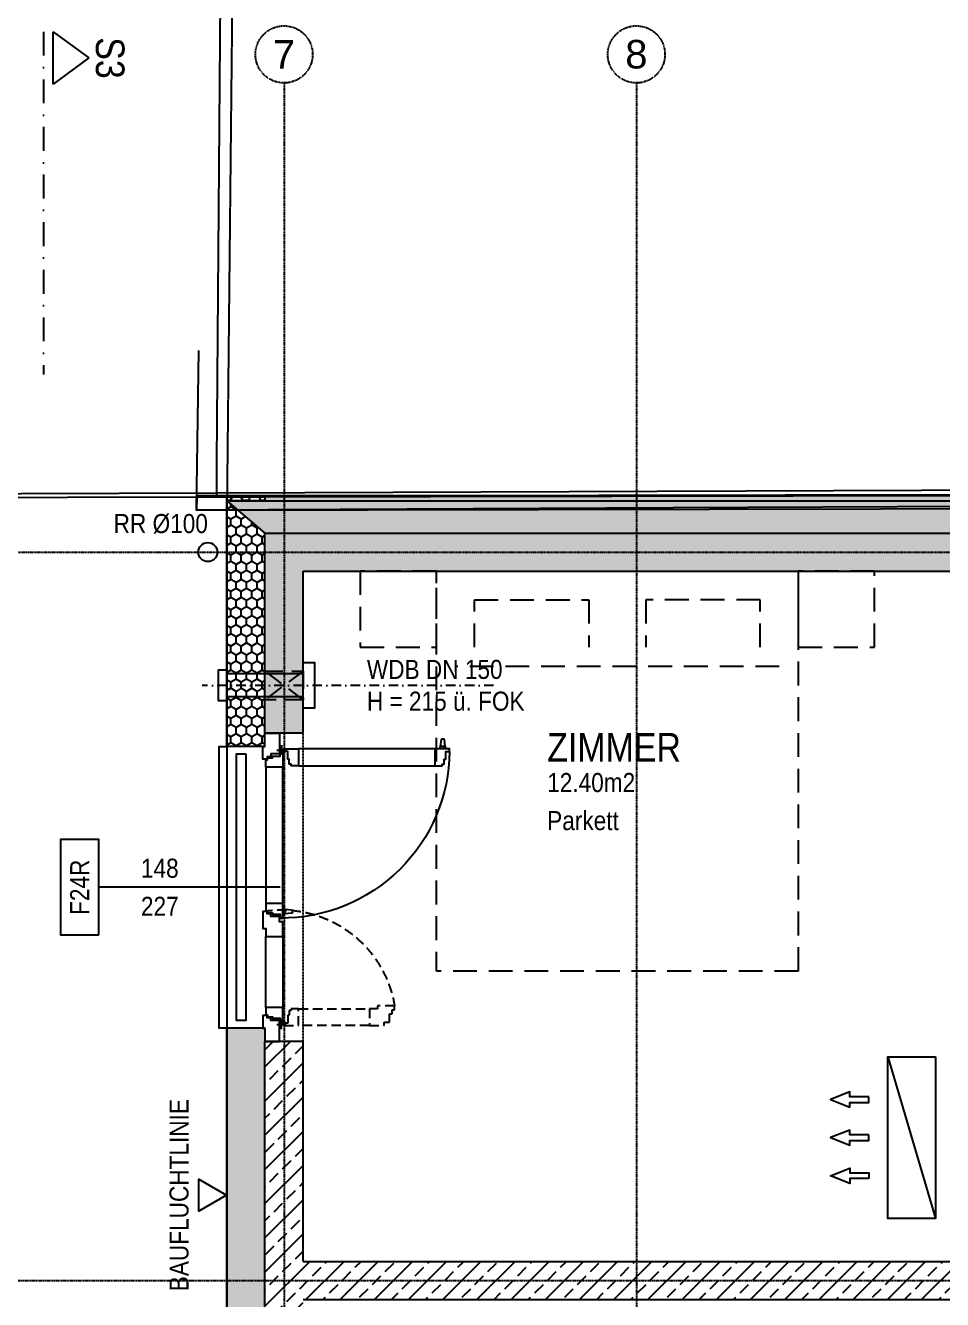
# Model space of a CAD drawing. Header units: millimetres. Extents: x -1798295 to -1733564, y -52013 to 52701.
# Drawn here: x -1752001 to -1747186, y 73 to 6764 of the extents above; entities that cross this region are included whole.
import ezdxf
from ezdxf.enums import TextEntityAlignment as Align

# ---------------------------------------------------------------- set-up
doc = ezdxf.new("R2010")
doc.units = ezdxf.units.MM
for name, pattern in [('DASHDOT', [1, 0.5, -0.25, 0, -0.25]), ('HIDDEN2', [0.1875, 0.125, -0.0625]), ('STRICHLINIE', [0.75, 0.5, -0.25]), ('STRICHPUNKT', [1, 0.5, -0.25, 0, -0.25]), ('STRICHPUNKTX2', [2, 1, -0.5, 0, -0.5])]:
    doc.linetypes.add(name, pattern=pattern)
for name, color, linetype in [('01-BFL-G00-L03-M0', 10, 'Continuous'), ('01-SCH-G00-L03-M0', 8, 'STRICHPUNKTX2'), ('01-TXT---------M0', 1, 'Continuous'), ('01-TXT---------PP', 1, 'Continuous'), ('01-TXT-G00-L03-M0', 1, 'Continuous'), ('02-ABB-G00-L03-M0', 50, 'Continuous'), ('02-ANS-G00-L03-M0', 8, 'Continuous'), ('02-AXO-G00-L03-M0', 8, 'STRICHPUNKT'), ('02-DIM-G00-L03-ACHSEN', 8, 'Continuous'), ('02-DIM-G00-L03-BEHÖRDE', 20, 'Continuous'), ('02-FIL-G00-L03-LILA', 223, 'Continuous'), ('02-FIL-G00-L03-STB', 8, 'Continuous'), ('02-HID-G00-L03-M0', 8, 'HIDDEN2'), ('02-TWA---------M0', 4, 'Continuous'), ('02-TWA-G00-L03-M0', 4, 'Continuous'), ('02-TWB-G00-L03-M0', 5, 'Continuous'), ('02-WDA---------M0', 8, 'Continuous'), ('02-WDA-G00-L03-M0', 8, 'Continuous'), ('03-SYM-G00-L03-M0', 8, 'Continuous'), ('04-HLP---------M0', 8, 'HIDDEN2'), ('04-STO---------M0', 1, 'Continuous'), ('04-SYM---------EP', 8, 'Continuous'), ('04-SYM-G00-L03-EP', 8, 'Continuous'), ('04-TXT---------EP', 8, 'Continuous'), ('04-TXT-G00-L03-M0', 8, 'Continuous'), ('04-TXT-G00-L03-POS', 8, 'Continuous'), ('05-SYM---------M0', 8, 'Continuous'), ('05-TXT---------PP', 8, 'Continuous'), ('07-SAN---------M0', 8, 'Continuous'), ('07-SAN-G00-L03-KLIMA', 8, 'Continuous'), ('07-SAN-G00-L03-M0', 8, 'Continuous'), ('07-TXT---------M0', 8, 'Continuous'), ('07_MOB-G00-L03-M0', 6, 'HIDDEN2'), ('09-VER-G00-L03-DÄMMUNG', 3, 'Continuous'), ('09-VER-G00-L03-GEBÄUDE', 5, 'Continuous'), ('09-VER-G00-L03-GRUNDSTÜCKSGRENZE', 161, 'Continuous')]:
    doc.layers.add(name, color=color, linetype=linetype)
doc.styles.add('ARIAL', font='arial.ttf', dxfattribs={"width": 0.85})
doc.styles.get("Standard").update_dxf_attribs({"font": 'arial.ttf'})
doc.dimstyles.new('pp chromy&schneider', dxfattribs={"dimscale": 0.005, "dimtxt": 25, "dimasz": 10, "dimexe": 0, "dimexo": 0, "dimgap": 5, "dimtad": 1, "dimdec": 1, "dimlfac": 100, "dimrnd": 0.1, "dimzin": 9, "dimdsep": 46, "dimtxsty": 'ARIAL', "dimblk": 'c&s kote', "dimcen": 0, "dimse1": 1, "dimse2": 1, "dimclrd": 8, "dimclrt": 8, "dimadec": 0, "dimazin": 0, "dimtfac": 0.75, "dimtdec": 1, "dimtix": 1, "dimtmove": 2, "dimatfit": 0, "dimldrblk": 'NONE', "dimfxl": 1, "dimtolj": 1, "dimlwd": -1, "dimarcsym": 0})
pattern_1 = [(0.1423, (-1768365.036, 14923.802), (47.55656, 27.6145), [31.75, -63.5]), (120.1423, (-1768365.036, 14923.802), (-47.69314, 27.37794), [31.75, -63.5]), (60.1423, (-1768365.036, 14923.802), (-0.136578, 54.99244), [-63.5, 31.75])]
pattern_2 = [(90, (-1708605.964, -10861.872), (-27.4963, 47.625), [31.75, -63.5]), (210, (-1708605.964, -10861.872), (-27.49631, -47.624995), [31.75, -63.5]), (150, (-1708605.964, -10861.872), (-54.99261, 5e-06), [-63.5, 31.75])]

# ---------------------------------------------------------------- blocks, each defined once
blk = doc.blocks.new('Fenster Doppelt 196')
at = {"layer": '02-WDA---------M0'}
for points in [[(-1.55, -0.2), (-1.55, -0.4)], [(-0.07, -0.2), (-0.07, -0.4)]]:
    blk.add_lwpolyline(points, dxfattribs=at)
at = {"layer": '04-HLP---------M0', "linetype": 'Continuous'}
for p, q in [((-0.0837, 0.748), (-0.0737, 0.748)), ((-0.0717, 0.746), (-0.0335, 0.7417)), ((-0.0717, 0.734), (-0.0717, 0.746)), ((-0.0717, 0.746), (-0.0717, 0.722)), ((-0.0317, 0.7398), (-0.0317, 0.7282)), ((-0.0837, 0.72), (-0.0737, 0.72)), ((-0.0717, 0.734), (-0.0717, 0.722)), ((-0.0717, 0.722), (-0.0335, 0.7262)), ((-0.0317, 0.734), (-0.0317, 0.7296)), ((-0.9487, -0.095), (-0.9445, -0.0568)), ((-0.9425, -0.055), (-0.931, -0.055)), ((-0.9367, -0.055), (-0.9323, -0.055)), ((-0.9247, -0.095), (-0.929, -0.0568)), ((-0.9507, -0.107), (-0.9507, -0.097)), ((-0.9367, -0.095), (-0.9487, -0.095)), ((-0.9487, -0.095), (-0.9247, -0.095)), ((-0.9367, -0.095), (-0.9247, -0.095)), ((-0.9227, -0.107), (-0.9227, -0.097))]:
    blk.add_line(p, q, dxfattribs=at)
for points in [[(-0.0968, 0.7691), (-0.0837, 0.7691), (-0.0837, 0.6921), (-0.172, 0.6921), (-0.172, 0.7311), (-0.1633, 0.7311), (-0.1633, 0.7411), (-0.1377, 0.7411), (-0.1377, 0.7491), (-0.0968, 0.7491)], [(-0.0968, -0.1007), (-0.0837, -0.1007), (-0.0837, -0.0237), (-0.172, -0.0237), (-0.172, -0.0628), (-0.1633, -0.0628), (-0.1633, -0.0727), (-0.1377, -0.0727), (-0.1377, -0.0807), (-0.0968, -0.0807)]]:
    blk.add_lwpolyline(points, close=True, dxfattribs=at)
for points in [[(-0.172, -0.0237), (-0.172, 0.6921)], [(-0.0837, 0.6921), (-0.0837, -0.0237)]]:
    blk.add_lwpolyline(points, dxfattribs=at)
at = {"layer": '04-HLP---------M0', "linetype": 'HIDDEN2', "ltscale": 0.4}
for points in [[(-1.5363, 0.4255), (-1.5193, 0.4255), (-1.5193, 0.4535), (-1.4743, 0.4535), (-1.4743, 0.4685), (-1.4543, 0.4685), (-1.4543, 0.4804), (-1.4328, 0.4804), (-1.4328, 0.3906), (-1.448, 0.3906), (-1.448, 0.3485), (-1.5363, 0.3485)], [(-1.5232, -0.1007), (-1.5363, -0.1007), (-1.5363, -0.0237), (-1.448, -0.0237), (-1.448, -0.0628), (-1.4567, -0.0628), (-1.4567, -0.0727), (-1.4823, -0.0727), (-1.4823, -0.0807), (-1.5232, -0.0807)]]:
    blk.add_lwpolyline(points, close=True, dxfattribs=at)
for points in [[(-1.5363, 0.3485), (-1.5363, -0.0237)], [(-1.448, -0.0237), (-1.448, 0.3485)]]:
    blk.add_lwpolyline(points, dxfattribs=at)
at = {"layer": '04-HLP---------M0'}
for points in [[(-1.5553, -0.113), (-1.5053, -0.113)], [(-1.5303, -0.138), (-1.5303, -0.088)], [(-0.0647, -0.113), (-0.1147, -0.113)], [(-0.0897, -0.138), (-0.0897, -0.088)]]:
    blk.add_lwpolyline(points, dxfattribs=at)
for centre in [(-1.5303, -0.113), (-0.0897, -0.113)]:
    blk.add_circle(centre, 0.00474, dxfattribs=at)
at = {"layer": '04-HLP---------M0', "linetype": 'Continuous'}
for centre, radius, start, end in [((-0.0897, -0.113), 0.8821, 90.44822, 180.45924), ((-0.0737, 0.746), 0.002, 360, 90), ((-0.0337, 0.7398), 0.002, 360, 83.65981), ((-0.0737, 0.722), 0.002, 270, 360), ((-0.0337, 0.7282), 0.002, 276.34019, 360), ((-0.9425, -0.057), 0.002, 90, 173.65981), ((-0.931, -0.057), 0.002, 6.34019, 90), ((-0.9487, -0.097), 0.002, 90, 180), ((-0.9247, -0.097), 0.002, 360, 90)]:
    blk.add_arc(centre, radius, start, end, dxfattribs=at)
at = {"layer": '04-HLP---------M0', "linetype": 'HIDDEN2', "ltscale": 0.4}
blk.add_arc((-1.5303, -0.113), 0.6013, 350.66756, 80.66756, dxfattribs=at)
at = {"layer": '04-STO---------M0'}
for points in [[(-1.62, -0.124), (-1.51, -0.124), (-1.51, -0.169), (-1.495, -0.169), (-1.495, -0.189), (-1.4831, -0.189), (-1.4831, -0.2105), (-1.55, -0.2105), (-1.55, -0.2), (-1.62, -0.2)], [(-1.518, -0.1201), (-1.518, -0.107), (-1.441, -0.107), (-1.441, -0.1953), (-1.48, -0.1953), (-1.48, -0.1865), (-1.49, -0.1865), (-1.49, -0.161), (-1.498, -0.161), (-1.498, -0.1201)], [(-0.9918, -0.107), (-0.9918, -0.124), (-0.9638, -0.124), (-0.9638, -0.169), (-0.9488, -0.169), (-0.9488, -0.189), (-0.9369, -0.189), (-0.9369, -0.2105), (-1.0267, -0.2105), (-1.0267, -0.1953), (-1.0688, -0.1953), (-1.0688, -0.107)], [(-0.9718, -0.1201), (-0.9718, -0.107), (-0.8948, -0.107), (-0.8948, -0.1953), (-0.9338, -0.1953), (-0.9338, -0.1865), (-0.9438, -0.1865), (-0.9438, -0.161), (-0.9518, -0.161), (-0.9518, -0.1201)], [(-0.102, -0.1201), (-0.102, -0.107), (-0.179, -0.107), (-0.179, -0.1953), (-0.14, -0.1953), (-0.14, -0.1865), (-0.13, -0.1865), (-0.13, -0.161), (-0.122, -0.161), (-0.122, -0.1201)], [(0, -0.124), (-0.11, -0.124), (-0.11, -0.169), (-0.125, -0.169), (-0.125, -0.189), (-0.1369, -0.189), (-0.1369, -0.2105), (-0.07, -0.2105), (-0.07, -0.2), (0, -0.2)]]:
    blk.add_lwpolyline(points, close=True, dxfattribs=at)
at = {"layer": '04-SYM---------EP'}
for points in [[(-1.0688, -0.107), (-1.441, -0.107)], [(-0.8948, -0.107), (-0.179, -0.107)], [(-1.441, -0.1953), (-1.0688, -0.1953)], [(-0.179, -0.1953), (-0.8948, -0.1953)]]:
    blk.add_lwpolyline(points, dxfattribs=at)
blk = doc.blocks.new('04-TXT')
blk.add_line((0, 0), (0.9529, 0))
at = {"layer": '04-TXT---------EP', "color": 8, "style": 'ARIAL', "width": 0.85}
blk.add_attdef('WIDTH', text='', height=0.1, dxfattribs=at).set_placement((0.6322, 0.05), align=Align.CENTER)
blk.add_attdef('HEIGHT', text='', height=0.1, dxfattribs=at).set_placement((0.6322, -0.05), align=Align.TOP_CENTER)
blk = doc.blocks.new('03-rar')
blk.add_circle((0, 0), 0.05)
at = {"layer": '01-TXT---------M0', "color": 8, "style": 'ARIAL', "width": 0.85}
blk.add_attdef('RR', text='', height=0.1, dxfattribs=at).set_placement((0, 0.1), align=Align.CENTER)
blk = doc.blocks.new('schnittführung')
at = {"color": 4, "linetype": 'DASHDOT', "ltscale": 0.25}
blk.add_line((0.2375, -0.1378), (0.2375, 1.6622), dxfattribs=at)
blk.add_line((0.2375, -0.1378), (0.2375, 1.6622), dxfattribs=at)
blk.add_line((0.2375, -0.1378), (0.2375, 1.6622), dxfattribs=at)
at = {"color": 4}
blk.add_lwpolyline([(0.1875, 0.1378), (0.1875, -0.1378), (0, 0)], close=True, dxfattribs=at)
at = {"layer": '07-TXT---------M0', "color": 9, "style": 'ARIAL', "text_generation_flag": 6, "width": 0.85}
blk.add_attdef('SCHNITT', text='', height=0.15, rotation=270, dxfattribs=at).set_placement((-0.0373, 0), align=Align.CENTER)
blk = doc.blocks.new('01-HK3')
blk.add_lwpolyline([(0, 0), (0.0423, 0.0732), (-0.0423, 0.0732)], close=True)
at = {"color": 0, "style": 'ARIAL', "width": 0.85}
blk.add_attdef('HEIGHT', text='', height=0.05, dxfattribs=at).set_placement((0, 0.35), align=Align.TOP_CENTER)
blk = doc.blocks.new('c&s kote')
at = {"color": 8}
for p, q in [((0, -2), (0, 2)), ((0, 2), (0, -2)), ((-2, 0), (2, 0)), ((2, 0), (-2, 0))]:
    blk.add_line(p, q, dxfattribs=at)
blk.add_circle((0, 0), 0.5, dxfattribs=at)
blk = doc.blocks.new('*D277')
at = {"layer": '02-DIM-G00-L03-ACHSEN', "color": 8, "transparency": 16777216}
blk.add_arc((-1737493.3, 3998.1), 378.3, 0.00757, 89.99243, dxfattribs=at)
at = {"layer": 'Defpoints', "color": 0, "transparency": 16777216}
for p in [(-1737493.3, 6461.8), (-1737165.8, 4187.3), (-1768782.6, 3998.1), (-1735093.3, 3998.1), (-1737493.3, -28465.6)]:
    blk.add_point(p, dxfattribs=at)
at = {"layer": '02-DIM-G00-L03-ACHSEN', "color": 8, "transparency": 16777216, "xscale": 0.05, "yscale": 0.05, "zscale": 0.05}
for p, rotation in [((-1737493.3, 4376.4), 179.9962138351538), ((-1737115.1, 3998.1), 270.0037875515814)]:
    blk.add_blockref('c&s kote', p, dxfattribs=dict(at, rotation=rotation))
at = {"layer": '02-DIM-G00-L03-ACHSEN', "color": 8, "transparency": 16777216, "insert": (-1737225.8, 4265.7), "char_height": 0.125, "attachment_point": 5, "rotation": 315, "style": 'ARIAL'}
blk.add_mtext('\\A1;90.00°', dxfattribs=at)
blk = doc.blocks.new('_None')
blk = doc.blocks.new('*D278')
at = {"layer": '02-DIM-G00-L03-ACHSEN', "color": 8, "transparency": 16777216}
blk.add_arc((-1765663.3, -25395.2), 946.5, 179.31551, 269.99697, dxfattribs=at)
at = {"layer": 'Defpoints', "color": 0, "transparency": 16777216}
for p in [(-1765663.3, 6461.8), (-1768706, -25358.7), (-1735093.3, -25762.1), (-1766486.8, -25861.9), (-1765663.3, -28465.6)]:
    blk.add_point(p, dxfattribs=at)
at = {"layer": '02-DIM-G00-L03-ACHSEN', "color": 8, "transparency": 16777216, "xscale": 0.05, "yscale": 0.05, "zscale": 0.05}
for p, rotation in [((-1766609.8, -25383.9), 89.31399766154718), ((-1765663.3, -26341.7), 359.998487369845)]:
    blk.add_blockref('c&s kote', p, dxfattribs=dict(at, rotation=rotation))
at = {"layer": '02-DIM-G00-L03-ACHSEN', "color": 8, "transparency": 16777216, "insert": (-1766336.6, -26060.4), "char_height": 0.125, "attachment_point": 5, "rotation": 314.65624, "style": 'ARIAL'}
blk.add_mtext('\\A1;90.69°', dxfattribs=at)
blk = doc.blocks.new('*D279')
at = {"layer": '02-DIM-G00-L03-ACHSEN', "color": 8, "transparency": 16777216}
blk.add_arc((-1737493.3, -25733.3), 916.3, 270.00313, 359.30936, dxfattribs=at)
at = {"layer": 'Defpoints', "color": 0, "transparency": 16777216}
for p in [(-1737493.3, 6461.8), (-1768706, -25358.7), (-1735093.3, -25762.1), (-1737038.4, -26528.6), (-1737493.3, -28465.6)]:
    blk.add_point(p, dxfattribs=at)
at = {"layer": '02-DIM-G00-L03-ACHSEN', "color": 8, "transparency": 16777216, "xscale": 0.05, "yscale": 0.05, "zscale": 0.05}
for p, rotation in [((-1736577.1, -25744.2), 89.31092105198894), ((-1737493.3, -26649.5), 180.0015639796901)]:
    blk.add_blockref('c&s kote', p, dxfattribs=dict(at, rotation=rotation))
at = {"layer": '02-DIM-G00-L03-ACHSEN', "color": 8, "transparency": 16777216, "insert": (-1736849.4, -26385), "char_height": 0.125, "attachment_point": 5, "rotation": 44.65624, "style": 'ARIAL'}
blk.add_mtext('\\A1;89.31°', dxfattribs=at)
blk = doc.blocks.new('türachse&qualität')
at = {"layer": '05-SYM---------M0'}
blk.add_line((-0.4, 0), (-0.4, 0), dxfattribs=at)
at = {"layer": '05-TXT---------PP'}
blk.add_lwpolyline([(-0.5, -0.25), (-0.5, 0.25), (-0.7, 0.25), (-0.7, -0.25)], close=True, dxfattribs=at)
at = {"layer": '05-TXT---------PP', "color": 8, "style": 'ARIAL', "text_generation_flag": 6, "width": 0.85}
blk.add_attdef('POS.NR.', text='', height=0.1, rotation=270, dxfattribs=at).set_placement((-0.6529, -0.0112), align=Align.TOP_CENTER)
blk = doc.blocks.new('01-SQM')
at = {"layer": '01-TXT---------M0', "color": 1, "style": 'ARIAL', "width": 0.85}
blk.add_attdef('ROOM', (0, 0), '', height=0.15, dxfattribs=at)
blk.add_attdef('AREA', text='', height=0.1, dxfattribs=at).set_placement((0, -0.06), align=Align.TOP_LEFT)
at = {"layer": '01-TXT---------PP', "color": 1, "style": 'ARIAL', "width": 0.85}
blk.add_attdef('NR', text='', height=0.15, dxfattribs=at).set_placement((-0.1173, 0), align=Align.RIGHT)
blk.add_attdef('FLOOR', text='', height=0.1, dxfattribs=at).set_placement((0, -0.26), align=Align.TOP_LEFT)
blk = doc.blocks.new('BETT')
for points in [[(0, 0.95), (-0.4, 0.95), (-0.4, 1.35), (0, 1.35)], [(0, -1.35), (-0.4, -1.35), (-0.4, -0.95), (0, -0.95)]]:
    blk.add_lwpolyline(points, close=True)
at = {"flags": 128}
blk.add_lwpolyline([(-2.1, 0.95), (-2.1, -0.95), (0, -0.95), (0, 0.95)], close=True, dxfattribs=at)
for points in [[(-0.5, 0.85), (-0.5, -0.85)], [(-0.4, 0.75), (-0.15, 0.75), (-0.15, 0.15), (-0.4, 0.15)], [(-0.4, -0.75), (-0.15, -0.75), (-0.15, -0.15), (-0.4, -0.15)]]:
    blk.add_lwpolyline(points)
blk = doc.blocks.new('WANDLÜFER')
at = {"layer": '02-TWA---------M0', "linetype": 'HIDDEN2', "ltscale": 0.75}
for points in [[(0.075, 0), (0.075, -0.2), (-0.075, -0.2), (-0.075, 0), (0.075, 0)], [(-0.075, 0), (0.075, -0.2)], [(0.075, 0), (-0.075, -0.2)]]:
    blk.add_lwpolyline(points, dxfattribs=at)
at = {"layer": '07-SAN---------M0', "linetype": 'STRICHPUNKT', "ltscale": 0.1}
blk.add_lwpolyline([(0, 1), (0, -0.53)], dxfattribs=at)
at = {"layer": '07-SAN---------M0'}
for points in [[(0, 0), (-0.12, 0), (-0.12, 0.06), (0.12, 0.06), (0.12, 0)], [(0.08, -0.4), (-0.08, -0.4), (-0.08, -0.445), (0.08, -0.445)]]:
    blk.add_lwpolyline(points, close=True, dxfattribs=at)
for points in [[(-0.06, 0), (-0.06, -0.4)], [(0.06, 0), (0.06, -0.4)]]:
    blk.add_lwpolyline(points, dxfattribs=at)
blk = doc.blocks.new('KLIMAGERÄT')
for points in [[(-0.425, 0), (0.425, 0), (0.425, -0.25), (-0.425, -0.25), (-0.425, 0)], [(-0.215, -0.35), (-0.215, -0.45), (-0.24, -0.45), (-0.2, -0.55), (-0.2, -0.55), (-0.16, -0.45), (-0.185, -0.45), (-0.185, -0.35), (-0.215, -0.35)], [(-0.015, -0.35), (-0.015, -0.45), (-0.04, -0.45), (0, -0.55), (0, -0.55), (0.04, -0.45), (0.015, -0.45), (0.015, -0.35), (-0.015, -0.35)], [(0.215, -0.35), (0.215, -0.45), (0.24, -0.45), (0.2, -0.55), (0.2, -0.55), (0.16, -0.45), (0.185, -0.45), (0.185, -0.35), (0.215, -0.35)]]:
    blk.add_lwpolyline(points, close=True)
blk.add_lwpolyline([(-0.425, -0.25), (0.425, 0)])

msp = doc.modelspace()

# ---------------------------------------------------------------- hatches: boundary and pattern name
at = {"layer": '02-FIL-G00-L03-LILA', "true_color": 0x636466}
h = msp.add_hatch(dxfattribs=at)
h.set_pattern_fill('HONEY', color=251, scale=10, angle=107.04654197, style=0)
h.set_pattern_definition(pattern_1)
h.paths.add_polyline_path([(-1750943.3325, 4268.1278), (-1750943.3325, 4288.1277), (-1750743.3705, 4288.5072), (-1750743.3705, 4268.1278)])
h = msp.add_hatch(dxfattribs=at)
h.set_pattern_fill('HONEY', color=251, scale=10, angle=107.04654197, style=0)
h.set_pattern_definition(pattern_1)
h.paths.add_polyline_path([(-1750743.3705, 4268.1278), (-1750743.3705, 4288.5072), (-1738643.3386, 4311.4645), (-1738643.3386, 4268.1279)])
h = msp.add_hatch(dxfattribs=at)
h.set_pattern_fill('HONEY', color=251, scale=10, angle=107.04654197, style=0)
h.set_pattern_definition(pattern_2)
h.paths.add_polyline_path([(-1750943.3325, 4268.1278), (-1750743.3325, 4098.1278), (-1738643.3325, 4098.1279), (-1738643.2888, 3028.1279), (-1738643.3325, 3028.1279), (-1738643.3325, 2958.1279), (-1738443.3325, 2958.1279), (-1738443.3325, 4268.1279), (-1738643.3386, 4268.1279)])
h = msp.add_hatch(dxfattribs=at)
h.set_pattern_fill('HONEY', color=251, scale=10, angle=107.04654197, style=0)
h.set_pattern_definition(pattern_2)
h.paths.add_polyline_path([(-1750943.3325, 4268.1278), (-1750943.3325, 2978.1278), (-1750743.3325, 2978.1278), (-1750743.3325, 3048.1278), (-1750743.3325, 4098.1278)])
h = msp.add_hatch(dxfattribs=at)
h.set_pattern_fill('HONEY', color=251, scale=10, angle=107.04654197, style=0)
h.set_pattern_definition(pattern_2)
h.paths.add_polyline_path([(-1750943.3325, 1498.1278), (-1750943.3325, -2061.8722), (-1750743.3325, -2061.8722), (-1750743.3325, -1991.8722), (-1750743.3325, 1428.1278), (-1750743.3325, 1498.1278)])
at = {"layer": '02-FIL-G00-L03-STB', "true_color": 0x636466}
h = msp.add_hatch(dxfattribs=at)
h.set_pattern_fill('ANSI33', color=251, scale=20, angle=107.04654197, style=0)
h.set_pattern_definition([(44.70755, (-1820439.01, -33596.34), (-89.34302, 90.25976), []), (44.70755, (-1820349.2, -33596.8), (-89.34302, 90.25976), [63.5, -31.75])])
h.paths.add_polyline_path([(-1738643.2888, 3028.1279), (-1738643.3325, 4098.1279), (-1750743.3325, 4098.1278), (-1750743.3325, 3048.1278), (-1750663.3325, 3048.1278), (-1750543.3325, 3048.1278), (-1750543.3325, 3898.1278), (-1743403.3325, 3898.1279), (-1743403.3325, 1523.1279), (-1743203.3325, 1523.1279), (-1743203.3325, 3898.1279), (-1738843.3325, 3898.1279), (-1738843.2888, 3028.1279)])
h = msp.add_hatch(dxfattribs=at)
h.set_pattern_fill('ANSI33', color=251, scale=20, angle=107.04654197, style=0)
h.set_pattern_definition([(45, (-2023605.96, -55861.88), (-89.80256, 89.80256), []), (45, (-2023516.16, -55861.88), (-89.80256, 89.80256), [63.5, -31.75])])
h.paths.add_polyline_path([(-1746543.3325, 273.1278), (-1750543.3325, 273.1278), (-1750543.3325, 1428.1278), (-1750743.3325, 1428.1278), (-1750743.3325, -1991.8722), (-1750663.3325, -1991.8722), (-1750543.3325, -1991.8722), (-1750543.3325, 73.1278), (-1746543.3325, 73.1278)])

# ---------------------------------------------------------------- linework, layer by layer
at = {"layer": '01-BFL-G00-L03-M0', "color": 251, "linetype": 'STRICHLINIE', "true_color": 0x636466}
msp.add_lwpolyline([(-1750943.3324, -5191.8722), (-1781082.8688, -5191.8726), (-1781057.2717, 4161.1797), (-1781030.6604, 9392.3281), (-1750889.0218, 9467.1902), (-1750943.3353, 4241.3691), (-1750943.3324, -5191.8722)], close=True, dxfattribs=at)
at = {"layer": '02-ABB-G00-L03-M0', "color": 251, "true_color": 0x636466}
msp.add_lwpolyline([(-1751101.1395, 4287.8284), (-1751102.0958, 4218.9905), (-1738530.1166, 4242.7996), (-1738529.8092, 4354.4095)], dxfattribs=at)
at = {"layer": '02-ANS-G00-L03-M0', "color": 251, "true_color": 0x636466}
msp.add_lwpolyline([(-1750943.3325, 1498.1278), (-1750983.3325, 1498.1278), (-1750983.3325, 2978.1278), (-1750943.3325, 2978.1278)], dxfattribs=at)
msp.add_lwpolyline([(-1750843.3325, 2938.1278), (-1750843.3325, 1538.1278), (-1750893.3325, 1538.1278), (-1750893.3325, 2938.1278), (-1750843.3325, 2938.1278)], close=True, dxfattribs=at)
at = {"layer": '02-AXO-G00-L03-M0', "color": 251, "true_color": 0x636466}
for points in [[(-1750643.3326, 6461.8259), (-1750643.3321, -28465.6159)], [(-1748793.3326, 6461.8259), (-1748793.3321, -28465.6159)], [(-1768782.5963, 3998.1263), (-1735093.3325, 3998.1267)], [(-1768705.4733, 173.1276), (-1735092.8418, 173.128)]]:
    msp.add_lwpolyline(points, dxfattribs=at)
for centre in [(-1750643.3326, 6611.8259), (-1748793.3326, 6611.8259)]:
    msp.add_circle(centre, 150, dxfattribs=at)
at = {"layer": '02-FIL-G00-L03-LILA', "color": 251, "true_color": 0x636466}
msp.add_lwpolyline([(-1750943.3325, 4268.1278), (-1750743.3325, 4098.1278)], dxfattribs=at)
at = {"layer": '02-HID-G00-L03-M0', "color": 251, "true_color": 0x636466}
msp.add_lwpolyline([(-1750543.3325, 1428.1278), (-1750543.3325, 3048.1278)], dxfattribs=at)
at = {"layer": '02-HID-G00-L03-M0', "color": 251, "ltscale": 0.5, "true_color": 0x636466}
msp.add_lwpolyline([(-1750943.3325, 2978.1278), (-1750943.3325, 1498.1278)], dxfattribs=at)
at = {"layer": '02-TWA-G00-L03-M0', "color": 251, "true_color": 0x636466}
for points in [[(-1750743.3325, 4098.1278), (-1738643.3325, 4098.1279)], [(-1750743.3325, 3048.1278), (-1750743.3325, 4098.1278)], [(-1750543.3325, 3898.1278), (-1743403.3325, 3898.1279)], [(-1750543.3325, 3048.1278), (-1750543.3325, 3898.1278)], [(-1750543.3325, 3048.1278), (-1750743.3325, 3048.1278)], [(-1750743.3325, -1991.8722), (-1750743.3325, 1428.1278)], [(-1750543.3325, 1428.1278), (-1750743.3325, 1428.1278)], [(-1750543.3325, 273.1278), (-1750543.3325, 1428.1278)], [(-1750543.3325, 273.1278), (-1746543.3325, 273.1278)], [(-1750543.3325, 73.1278), (-1746543.3325, 73.1278)]]:
    msp.add_lwpolyline(points, dxfattribs=at)
at = {"layer": '02-TWB-G00-L03-M0', "color": 251, "true_color": 0x636466}
for points in [[(-1750995.3425, 4308.3813), (-1755619.7468, 4291.2811), (-1755599.8246, 7105.8393), (-1755584.518, 9268.8615), (-1755580.1893, 12575.8313), (-1755573.1206, 16428.0908), (-1755596.6081, 22285.8229), (-1751200.8044, 22367.7833), (-1751206.3969, 22667.7311), (-1750810.3015, 22662.2544)], [(-1738253.0111, 22488.6272), (-1738439.9867, 4498.6082), (-1738508.4705, 4498.1386), (-1738507.5085, 4354.559), (-1750995.3425, 4308.3813)]]:
    msp.add_lwpolyline(points, dxfattribs=at)
at = {"layer": '02-WDA-G00-L03-M0', "color": 251, "true_color": 0x636466}
msp.add_lwpolyline([(-1750943.3325, 4268.1278), (-1750943.3325, 4288.1277), (-1750743.3705, 4288.5072), (-1750743.3705, 4268.1278)], close=True, dxfattribs=at)
for points in [[(-1750943.3325, 4268.1278), (-1738443.3325, 4268.1279)], [(-1750943.3325, 2978.1278), (-1750943.3325, 4268.1278)], [(-1750943.3325, -2061.8722), (-1750943.3325, 1498.1278)]]:
    msp.add_lwpolyline(points, dxfattribs=at)
at = {"layer": '09-VER-G00-L03-DÄMMUNG', "color": 251, "ltscale": 1, "true_color": 0x636466}
for p, q in [((-1751102.0958, 4218.9905), (-1751090.4556, 5056.9182)), ((-1750348.16, 4222.7207), (-1751102.0958, 4218.9905)), ((-1748599.4529, 4231.3727), (-1750348.16, 4222.7207)), ((-1746572.8358, 4240.1508), (-1748599.4529, 4231.3727))]:
    msp.add_line(p, q, dxfattribs=at)
at = {"layer": '09-VER-G00-L03-GEBÄUDE', "color": 251, "ltscale": 0.5, "true_color": 0x636466}
msp.add_line((-1750995.3398, 4292.4021), (-1750995.3711, 4472.4021), dxfattribs=at)
at = {"layer": '09-VER-G00-L03-GEBÄUDE', "color": 251, "ltscale": 0.2, "true_color": 0x636466}
for p, q in [((-1749973.8711, 4293.4289), (-1751101.0644, 4293.2327)), ((-1743819.6386, 4304.2339), (-1749973.8711, 4293.4289))]:
    msp.add_line(p, q, dxfattribs=at)
at = {"layer": '09-VER-G00-L03-GEBÄUDE', "color": 251, "ltscale": 1, "true_color": 0x636466}
for points in [[(-1750995.3425, 4308.3813), (-1750995.4057, 4467.9931), (-1750927.5244, 13108.8595), (-1751711.1246, 13115.0255), (-1751702.359, 14274.3673), (-1753509.8637, 14275.8741), (-1753503.9434, 16367.4562), (-1751699.0666, 16409.2169), (-1751690.9332, 17664.9049), (-1750943.3543, 17660.0627), (-1750810.3015, 22662.2544)], [(-1742740.2578, 4306.352), (-1749262.8981, 4293.5526)]]:
    msp.add_lwpolyline(points, dxfattribs=at)
at = {"layer": '09-VER-G00-L03-GRUNDSTÜCKSGRENZE', "color": 251, "true_color": 0x636466}
msp.add_lwpolyline([(-1738443.3362, -26015.1962), (-1749606.4063, -25887.8999), (-1766101.6008, -25684.4748), (-1766009.1343, 4259.5436), (-1792927.1881, 4208.4721), (-1793057.1833, 4209.1356), (-1792974.6592, 20376.8239), (-1792964.8981, 22289.1605), (-1777971.1258, 22405.3561), (-1755608.3691, 22460.8982), (-1755726.0561, 4278.4007), (-1755591.8376, 4279.3082), (-1738443.3386, 4311.844)], close=True, dxfattribs=at)

# ---------------------------------------------------------------- block references
at = {"layer": '01-SCH-G00-L03-M0', "color": 251, "true_color": 0x636466, "xscale": 999.9999999999995, "yscale": 999.9999999999995, "zscale": 999.9999999999995, "rotation": 180.0000006940526}
msp.add_blockref('schnittführung', (-1751668.4641, 6592.9494), dxfattribs=at).add_auto_attribs({'SCHNITT': 'S3'})
at = {"layer": '01-TXT-G00-L03-M0', "color": 251, "true_color": 0x636466, "xscale": 999.9999999999995, "yscale": 999.9999999999995, "zscale": 999.9999999999995, "rotation": 6.783980875e-07}
msp.add_blockref('01-SQM', (-1749261.5655, 2898.1278), dxfattribs=at).add_auto_attribs({'ROOM': 'ZIMMER', 'AREA': '12.40m2', 'FLOOR': 'Parkett'})
at = {"layer": '02-DIM-G00-L03-BEHÖRDE', "color": 251, "true_color": 0x636466}
ref = msp.add_blockref('01-HK3', (-1750944.6287, 621.221), dxfattribs=dict(at, xscale=-2000.000000016161, yscale=2000.000000025193, zscale=2000, rotation=90.00000067807439))
ref.add_attrib('HEIGHT', 'BAUFLUCHTLINIE', dxfattribs={"layer": '0', "color": 0, "extrusion": (0, 0, -1), "height": 100, "rotation": 269.99999932, "style": 'ARIAL', "text_generation_flag": 2, "width": 0.85}).set_placement((1751244.6287, 621.221), align=Align.TOP_CENTER)
at = {"layer": '03-SYM-G00-L03-M0', "color": 251, "true_color": 0x636466}
ref = msp.add_blockref('03-rar', (-1751043.2082, 3998.1278), dxfattribs=dict(at, xscale=999.9999999999995, yscale=999.9999999999995, zscale=999.9999999999995, rotation=6.911638671e-07))
ref.add_attrib('RR', 'RR %%c100', dxfattribs={"layer": '01-TXT---------M0', "color": 8, "height": 100, "rotation": 0.00000069, "style": 'ARIAL', "width": 0.85}).set_placement((-1751043.2082, 4098.1278), align=Align.RIGHT)
at = {"layer": '04-SYM-G00-L03-EP', "color": 251, "true_color": 0x636466, "xscale": -999.9999999999995, "yscale": 999.9999999999995, "zscale": 999.9999999999995, "rotation": 270.0000006930678}
msp.add_blockref('Fenster Doppelt 196', (-1750543.3325, 3048.1278), dxfattribs=at)
at = {"layer": '04-TXT-G00-L03-M0', "color": 251, "true_color": 0x636466}
ref = msp.add_blockref('04-TXT', (-1750663.4104, 2238.1278), dxfattribs=dict(at, xscale=-999.9999999999995, yscale=999.9999999999995, zscale=999.9999999999995, rotation=7.324364315e-07))
ref.add_attrib('WIDTH', '148', dxfattribs={"layer": '04-TXT---------EP', "color": 8, "extrusion": (0, 0, -1), "height": 100, "rotation": 359.99999927, "style": 'ARIAL', "text_generation_flag": 2, "width": 0.85}).set_placement((1751295.5738, 2288.1278), align=Align.CENTER)
ref.add_attrib('HEIGHT', '227', dxfattribs={"layer": '04-TXT---------EP', "color": 8, "extrusion": (0, 0, -1), "height": 100, "rotation": 359.99999927, "style": 'ARIAL', "text_generation_flag": 2, "width": 0.85}).set_placement((1751295.5738, 2188.1278), align=Align.TOP_CENTER)
at = {"layer": '04-TXT-G00-L03-POS', "color": 251, "true_color": 0x636466}
ref = msp.add_blockref('türachse&qualität', (-1751116.3363, 2238.1277), dxfattribs=dict(at, xscale=999.9999999999995, yscale=999.9999999999995, zscale=999.9999999999995, rotation=359.9999970325123))
ref.add_attrib('POS.NR.', 'F24R', dxfattribs={"layer": '05-TXT---------PP', "color": 8, "height": 100, "rotation": 269.99999703, "style": 'ARIAL', "text_generation_flag": 6, "width": 0.85}).set_placement((-1751716.3363, 2238.1278), align=Align.MIDDLE_CENTER)
at = {"layer": '07-SAN-G00-L03-KLIMA', "color": 251, "true_color": 0x636466, "xscale": 999.9999999999995, "yscale": 999.9999999999995, "zscale": 999.9999999999995, "rotation": 270.0000006751889}
msp.add_blockref('KLIMAGERÄT', (-1747223.3325, 923.1278), dxfattribs=at)
at = {"layer": '07-SAN-G00-L03-M0', "color": 251, "true_color": 0x636466, "xscale": 999.9999999999995, "yscale": 999.9999999999995, "zscale": 999.9999999999995, "rotation": 270.0000007118804}
msp.add_blockref('WANDLÜFER', (-1750543.3544, 3298.1278), dxfattribs=at)
at = {"layer": '07_MOB-G00-L03-M0', "color": 251, "true_color": 0x636466, "xscale": -999.9999999999995, "yscale": 999.9999999999995, "zscale": 999.9999999999995, "rotation": 270.0000006872691}
msp.add_blockref('BETT', (-1748893.3325, 3898.1278), dxfattribs=at)

# ---------------------------------------------------------------- texts
at = {"layer": '02-AXO-G00-L03-M0', "color": 251, "true_color": 0x636466, "char_height": 150, "width": 303.3, "attachment_point": 5, "rotation": 0.00000069}
for s, insert in [('{\\fArial|b0|i0|c0|p34;7}', (-1750643.3326, 6611.8259)), ('{\\fArial|b0|i0|c0|p34;8}', (-1748793.3326, 6611.8259))]:
    msp.add_mtext(s, dxfattribs=dict(at, insert=insert))
at = {"layer": '07-SAN-G00-L03-M0', "color": 251, "true_color": 0x636466, "insert": (-1750208.3544, 3298.1278), "char_height": 100, "width": 1538, "attachment_point": 4, "rotation": 0.00000069, "style": 'ARIAL'}
msp.add_mtext('WDB DN 150\\PH = 215 ü. FOK', dxfattribs=at)

# ---------------------------------------------------------------- dimensions: what is measured, and where the dimension line sits
at = {"layer": '02-DIM-G00-L03-ACHSEN', "color": 251, "true_color": 0x636466}
for base, line1, line2, picture, middle in [((-1737165.7549, 4187.2537), ((-1768782.5963, 3998.1263), (-1735093.3325, 3998.1267)), ((-1737493.3326, 6461.8261), (-1737493.3321, -28465.6157)), '*D277', (-1737225.8037, 4265.6555)), ((-1737038.3742, -26528.5927), ((-1737493.3326, 6461.8261), (-1737493.3321, -28465.6157)), ((-1768705.9637, -25358.7014), (-1735093.3322, -25762.0526)), '*D279', (-1736849.392, -26384.9664)), ((-1766486.8046, -25861.902), ((-1765663.3326, 6461.8257), (-1765663.3321, -28465.6161)), ((-1768705.9637, -25358.7014), (-1735093.3322, -25762.0526)), '*D278', (-1766336.5652, -26060.4157))]:
    dim = msp.add_angular_dim_2l(base=base, line1=line1, line2=line2, dimstyle='pp chromy&schneider', override={"dimzin": 8, "dimadec": 2}, dxfattribs=at)
    dim.commit()
    dim.dimension.update_dxf_attribs({"geometry": picture, "text_midpoint": middle})

doc.saveas('drawing.dxf')
